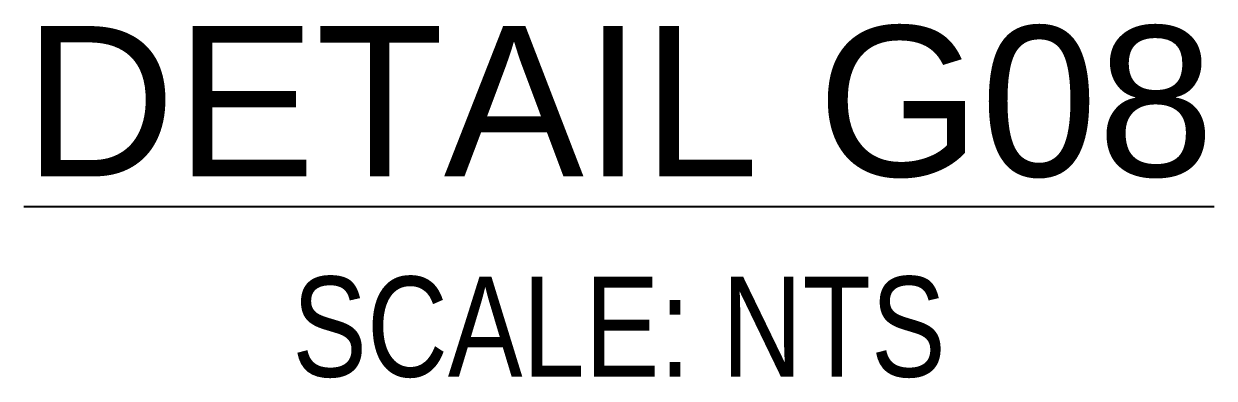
# Model space of a CAD drawing. Header units: feet. Extents: x -17 to 453, y -41 to 31.
# Drawn here: x 0.523 to 1.711, y -12.869 to -12.516 of the extents above; entities that cross this region are included whole.
import ezdxf

# ---------------------------------------------------------------- set-up
doc = ezdxf.new("R2010")
doc.units = ezdxf.units.FT
doc.header["$MEASUREMENT"] = 0
doc.layers.add('G-ANNO-TEXT', color=1, linetype='Continuous')
doc.styles.add('NEI-A', font='arial.ttf')

msp = doc.modelspace()

# ---------------------------------------------------------------- texts
at = {"layer": 'G-ANNO-TEXT', "insert": (1.11732208193758, -12.69356280689342), "char_height": 0.2500000000000001, "attachment_point": 5, "style": 'NEI-A'}
msp.add_mtext_dynamic_manual_height_columns('{\\H0.6x;\\LDETAIL G08\\l\\P\\H0.66667x;\\W0.8;SCALE: NTS}', width=2.177098656005867, gutter_width=0.546875, heights=[0], dxfattribs=at)

doc.saveas('drawing.dxf')
